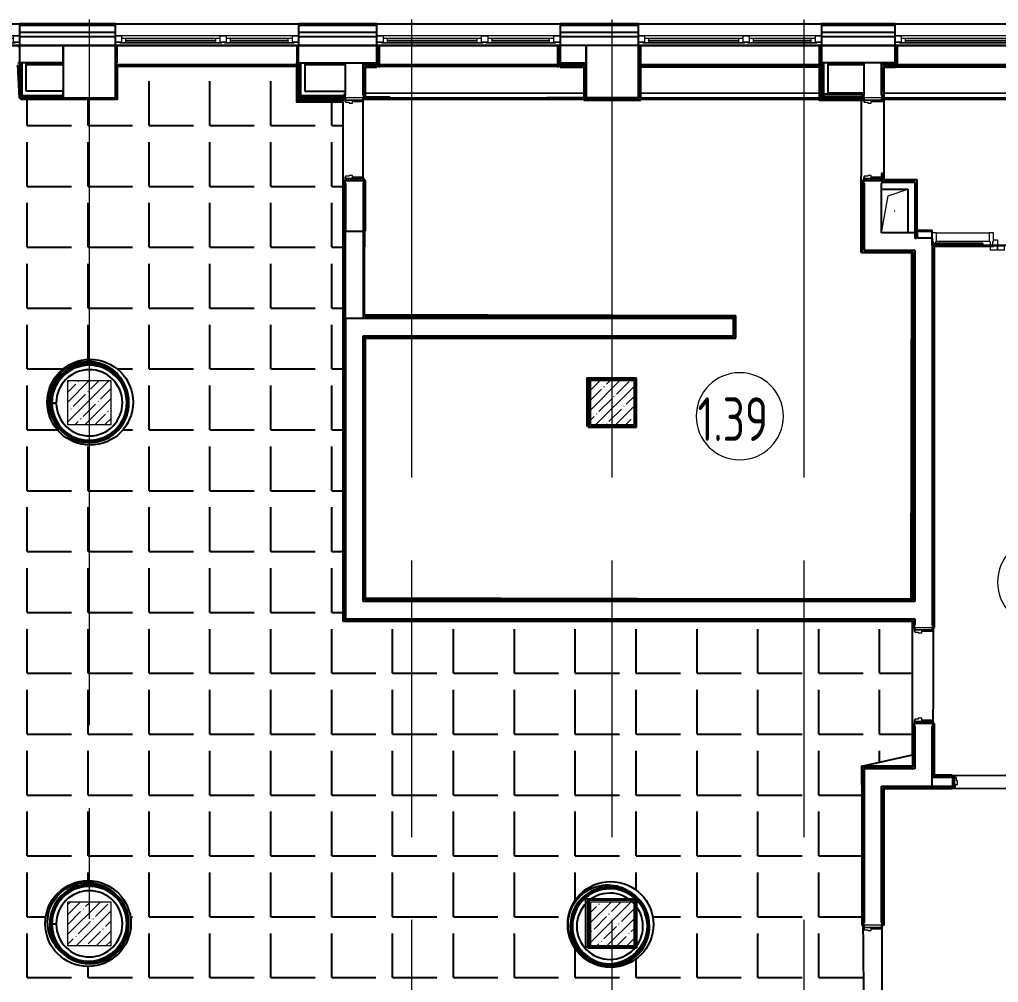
# Model space of a CAD drawing. Header units: millimetres. Extents: x -625 to 415037, y -3642 to 102118.
# Drawn here: x 47725 to 58955, y 16211 to 27262 of the extents above; entities that cross this region are included whole.
import ezdxf

# ---------------------------------------------------------------- set-up
doc = ezdxf.new("R2010")
doc.units = ezdxf.units.MM
doc.linetypes.add('Осевая', pattern=[6350, 1270, -952.5, 3175, -952.5])
doc.layers.add('1) плитка  КР1', color=40, linetype='Continuous')
for name, color, linetype, lineweight in [('A-AREA-IDEN', 7, 'Continuous', 9), ('A-DETL-GENF', 7, 'Continuous', 9), ('A-DOOR-FRAM-2', 7, 'Continuous', 5), ('A-GENM', 7, 'Continuous', 9), ('A-GLAZ', 7, 'Continuous', 9), ('A-GLAZ-1', 7, 'Continuous', 5), ('A-GLAZ-CWMG', 7, 'Continuous', 9), ('A-GLAZ-CWMG-1', 7, 'Continuous', 20), ('A-WALL', 7, 'Continuous', 5), ('S-COLS-1', 7, 'Continuous', 5), ('Оси', 7, 'Continuous', 9), ('Оси-2', 7, 'Осевая', 9)]:
    doc.layers.add(name, color=color, linetype=linetype, lineweight=lineweight)
doc.layers.add('A-DOOR-FRAM-1', color=7, linetype='Continuous', lineweight=5, true_color=0xc0c0c0)
doc.styles.add('СПДС', font='ГОСТ тип А.ttf', dxfattribs={"width": 0.9})
pattern_1 = [(45, (-296.384, 164.685), (-14.1421, 14.1421), []), (135, (-296.384, 164.685), (-14.1421, -14.1421), [])]
pattern_2 = [(45, (-371.384, 164.685), (-14.1421, 14.1421), []), (135, (-371.384, 164.685), (-14.1421, -14.1421), [])]

# ---------------------------------------------------------------- blocks, each defined once
blk = doc.blocks.new('Прямоугольный импост - Импост структурный с накладкой - 160мм Темный-32302292-Объем проектирования 1 этажа')
at = {"layer": 'A-GLAZ-CWMG-1'}
for p, q in [((-50, 40), (-50, 140)), ((-50, 140), (0, 140)), ((0, 140), (0, 40)), ((-40, 40), (-50, 40)), ((-50, -17), (-50, 0)), ((-50, 0), (-40, 0)), ((-40, 0), (-40, 40)), ((-10, 40), (-10, 0)), ((0, 40), (-10, 40)), ((-10, 0), (0, 0)), ((0, 0), (0, -17)), ((0, -17), (-50, -17))]:
    blk.add_line(p, q, dxfattribs=at)
blk = doc.blocks.new('110_Дверь_СКБ_1Ст_Внутренняя1 - Д-11л 950х2100-32173567-Объем проектирования 1 этажа')
at = {"layer": 'A-DOOR-FRAM-2'}
h = blk.add_hatch(dxfattribs=at)
h.set_pattern_fill('FP_34', color=256, style=0, pattern_type=2)
h.set_pattern_definition(pattern_1)
h.paths.add_polyline_path([(-463, -100), (-438, -100), (-438, 100), (-463, 100), (-463, 7)])
at = {"layer": 'A-DOOR-FRAM-1'}
for p, q in [((-423, 108), (-493, 108)), ((-493, 108), (-493, 100)), ((-493, 100), (-423, 100)), ((-438, 100), (-463, 100)), ((-463, 100), (-463, -100)), ((-413, 100), (-438, 100)), ((-438, 100), (-438, 20)), ((-438, -100), (-438, 100)), ((-423, 100), (-438, 100)), ((-438, 100), (-438, 99)), ((-438, 99), (-423, 99)), ((-438, 20), (-403, 20)), ((-423, 20), (-438, 20)), ((-438, 20), (-438, -100)), ((-423, 100), (-423, 108)), ((-423, 99), (-423, 100)), ((-423, -100), (-423, 20)), ((-413, 60), (-413, 100)), ((-403, 60), (-413, 60)), ((-403, 20), (-403, 60)), ((437, 60), (427, 60)), ((427, 60), (427, 20)), ((427, 20), (462, 20)), ((437, 100), (437, 60)), ((462, 100), (437, 100)), ((517, 108), (447, 108)), ((447, 108), (447, 100)), ((462, 100), (447, 100)), ((447, 100), (447, 99)), ((447, 100), (517, 100)), ((447, 99), (462, 99)), ((462, 20), (447, 20)), ((447, 20), (447, -100)), ((462, 20), (462, 100)), ((487, 100), (462, 100)), ((462, 100), (462, -100)), ((462, 99), (462, 100)), ((462, -100), (462, 20)), ((487, -100), (487, 100)), ((517, 100), (517, 108)), ((-423, -100), (-493, -100)), ((-493, -100), (-493, -108)), ((-493, -108), (-423, -108)), ((-463, -100), (-438, -100)), ((-438, -100), (-423, -100)), ((-423, -108), (-423, -100)), ((447, -100), (462, -100)), ((517, -100), (447, -100)), ((447, -100), (447, -108)), ((447, -108), (517, -108)), ((462, -100), (487, -100)), ((517, -108), (517, -100))]:
    blk.add_line(p, q, dxfattribs=at)
blk = doc.blocks.new('110_Дверь_СКБ_1Ст_Внутренняя1 - Д-12 1100x2100h_дверь в горячий цех-32113407-Объем проектирования 1 этажа')
at = {"layer": 'A-DOOR-FRAM-2'}
h = blk.add_hatch(dxfattribs=at)
h.set_pattern_fill('FP_76', color=256, style=0, pattern_type=2)
h.set_pattern_definition(pattern_2)
h.paths.add_polyline_path([(-538, 7), (-538, -100), (-513, -100), (-513, 100), (-538, 100)])
at = {"layer": 'A-DOOR-FRAM-1'}
for p, q in [((-498, 108), (-568, 108)), ((-568, 108), (-568, 100)), ((-568, 100), (-498, 100)), ((-513, 100), (-538, 100)), ((-538, 100), (-538, -100)), ((-488, 100), (-513, 100)), ((-513, 100), (-513, 20)), ((-513, -100), (-513, 100)), ((-498, 100), (-513, 100)), ((-513, 100), (-513, 99)), ((-513, 99), (-498, 99)), ((-513, 20), (-478, 20)), ((-498, 20), (-513, 20)), ((-513, 20), (-513, -100)), ((-498, 100), (-498, 108)), ((-498, 99), (-498, 100)), ((-498, -100), (-498, 20)), ((-488, 60), (-488, 100)), ((-478, 60), (-488, 60)), ((-478, 20), (-478, 60)), ((512, 60), (502, 60)), ((502, 60), (502, 20)), ((502, 20), (537, 20)), ((512, 100), (512, 60)), ((537, 100), (512, 100)), ((592, 108), (522, 108)), ((522, 108), (522, 100)), ((537, 100), (522, 100)), ((522, 100), (522, 99)), ((522, 100), (592, 100)), ((522, 99), (537, 99)), ((537, 20), (522, 20)), ((522, 20), (522, -100)), ((537, 20), (537, 100)), ((562, 100), (537, 100)), ((537, 100), (537, -100)), ((537, 99), (537, 100)), ((537, -100), (537, 20)), ((562, -100), (562, 100)), ((592, 100), (592, 108)), ((-498, -100), (-568, -100)), ((-568, -100), (-568, -108)), ((-568, -108), (-498, -108)), ((-538, -100), (-513, -100)), ((-513, -100), (-498, -100)), ((-498, -108), (-498, -100)), ((522, -100), (537, -100)), ((592, -100), (522, -100)), ((522, -100), (522, -108)), ((522, -108), (592, -108)), ((537, -100), (562, -100)), ((592, -108), (592, -100))]:
    blk.add_line(p, q, dxfattribs=at)
blk = doc.blocks.new('PNS_Панель прямоугольная - Нр_Стекло - 40мм-32305525-Объем проектирования 1 этажа')
at = {"layer": 'A-GLAZ-1'}
for p, q in [((-312.5, 0), (312.5, 0)), ((-227.5, 0), (-302.5, 0)), ((-302.5, -40), (302.5, -40))]:
    blk.add_line(p, q, dxfattribs=at)
blk = doc.blocks.new('Прямоугольный импост - Импост структурный с накладкой - 160мм Темный-32302294-Объем проектирования 1 этажа')
at = {"layer": 'A-GLAZ-CWMG-1'}
for p, q in [((-25, 40), (-25, 140)), ((-25, 140), (25, 140)), ((25, 140), (25, 40)), ((-15, 40), (-25, 40)), ((-25, -17), (-25, 0)), ((-25, 0), (-15, 0)), ((-15, 0), (-15, 40)), ((15, 40), (15, 0)), ((25, 40), (15, 40)), ((15, 0), (25, 0)), ((25, 0), (25, -17)), ((25, -17), (-25, -17))]:
    blk.add_line(p, q, dxfattribs=at)
blk = doc.blocks.new('Дверь_Витражная_остекление_ - В-6 витраж-32305533-Объем проектирования 1 этажа')
at = {"layer": 'A-DETL-GENF'}
for p, q in [((-535, 1080), (-490, 1080)), ((-535, 1080), (-535, 17)), ((-490, 1080), (-535, 1080)), ((-535, 1080), (-535, 17)), ((-490, 1080), (-490, 10)), ((-490, 10), (-490, 1080)), ((-535, 1000), (-490, 1000)), ((-525, 1000), (-525, 90)), ((-481, 1000), (-481, 90)), ((-535, 90), (-490, 90)), ((-490, 10), (-525, 10)), ((-525, 10), (-490, 10)), ((-480, 10), (-525, 10)), ((-480, 0), (-480, 10)), ((401, 64), (401, 19)), ((561, 54), (401, 54)), ((525, 10), (401, 10)), ((480, -60), (480, 10)), ((480, 10), (525, 10)), ((481, 19), (481, 64)), ((481, 64), (481, 19)), ((561, 64), (561, 19)), ((-525, -60), (-480, -60)), ((-480, -60), (-480, -20)), ((525, -60), (480, -60))]:
    blk.add_line(p, q, dxfattribs=at)
blk = doc.blocks.new('110_Дверь_СКБ_1Ст_Внутренняя1 - Д-11 1100x2100h_кладовые _все__ коридор _между помещениями блока столовой__ моечные _все_-32089444-Объем проектирования 1 этажа')
at = {"layer": 'A-DOOR-FRAM-2'}
h = blk.add_hatch(dxfattribs=at)
h.set_pattern_fill('FP_45', color=256, style=0, pattern_type=2)
h.set_pattern_definition([(45, (-371.384, 114.685), (-14.1421, 14.1421), []), (135, (-371.384, 114.685), (-14.1421, -14.1421), [])])
h.paths.add_polyline_path([(-538, -50), (-513, -50), (-513, 50), (-538, 50)])
at = {"layer": 'A-DOOR-FRAM-1'}
for p, q in [((-498, 58), (-568, 58)), ((-568, 58), (-568, 50)), ((-568, 50), (-498, 50)), ((-513, 50), (-538, 50)), ((-538, 50), (-538, -50)), ((-488, 50), (-513, 50)), ((-513, 50), (-513, -30)), ((-513, -50), (-513, 50)), ((-498, 50), (-513, 50)), ((-513, 50), (-513, 49)), ((-513, 49), (-498, 49)), ((-498, 50), (-498, 58)), ((-498, 49), (-498, 50)), ((-488, 10), (-488, 50)), ((-478, 10), (-488, 10)), ((-478, -30), (-478, 10)), ((512, 10), (502, 10)), ((502, 10), (502, -30)), ((512, 50), (512, 10)), ((537, 50), (512, 50)), ((592, 58), (522, 58)), ((522, 58), (522, 50)), ((537, 50), (522, 50)), ((522, 50), (522, 49)), ((522, 50), (592, 50)), ((522, 49), (537, 49)), ((537, -30), (537, 50)), ((562, 50), (537, 50)), ((537, 50), (537, -50)), ((537, 49), (537, 50)), ((562, -50), (562, 50)), ((592, 50), (592, 58)), ((-498, -50), (-568, -50)), ((-568, -50), (-568, -58)), ((-568, -58), (-498, -58)), ((-538, -50), (-513, -50)), ((-513, -30), (-478, -30)), ((-498, -30), (-513, -30)), ((-513, -30), (-513, -50)), ((-513, -50), (-498, -50)), ((-498, -50), (-498, -30)), ((-498, -58), (-498, -50)), ((502, -30), (537, -30)), ((537, -30), (522, -30)), ((522, -30), (522, -50)), ((522, -50), (537, -50)), ((592, -50), (522, -50)), ((522, -50), (522, -58)), ((522, -58), (592, -58)), ((537, -50), (537, -30)), ((537, -50), (562, -50)), ((592, -58), (592, -50))]:
    blk.add_line(p, q, dxfattribs=at)
blk = doc.blocks.new('Прямоугольный импост - Импост структурный с накладкой - 160мм Темный-32305521-Объем проектирования 1 этажа')
at = {"layer": 'A-GLAZ-CWMG'}
for p, q in [((58180, 24950), (58785, 24950)), ((58180, 24793), (58785, 24793))]:
    blk.add_line(p, q, dxfattribs=at)
blk = doc.blocks.new('BSC_Колонна _Прямоугольная - 500х500-22732503-Объем проектирования 1 этажа')
at = {"layer": 'S-COLS-1'}
h = blk.add_hatch(dxfattribs=at)
h.set_pattern_fill('FP_105', color=256, style=0, pattern_type=2)
h.set_pattern_definition([(45, (-48460, -17020), (-114.04925, 114.04925), []), (45, (-48345.95, -17020), (-114.04925, 114.04925), [201.613, -40.323, 6.706, -33.617])])
h.paths.add_polyline_path([(-200, -250), (250, -250), (250, 250), (-250, 250), (-250, -250)])
for p, q in [((250, 250), (-250, 250)), ((-250, 250), (-250, -250)), ((250, -250), (250, 250)), ((-250, -250), (250, -250))]:
    blk.add_line(p, q, dxfattribs=at)
blk = doc.blocks.new('BSC_Колонна _Прямоугольная - 500х500-V88-Объем проектирования 1 этажа')
at = {"layer": 'S-COLS-1'}
h = blk.add_hatch(dxfattribs=at)
h.set_pattern_fill('FP_106', color=256, style=0, pattern_type=2)
h.set_pattern_definition([(45, (-54460, -17020), (-114.04925, 114.04925), []), (45, (-54345.95, -17020), (-114.04925, 114.04925), [201.613, -40.323, 6.706, -33.617])])
h.paths.add_polyline_path([(-250, -250), (250, -250), (250, 250), (-250, 250), (-250, -228)])
for p, q in [((250, 250), (-250, 250)), ((-250, 250), (-250, -250)), ((250, -250), (250, 250)), ((-250, -250), (250, -250))]:
    blk.add_line(p, q, dxfattribs=at)
blk = doc.blocks.new('BSC_Колонна _Прямоугольная - 500х500-V89-Объем проектирования 1 этажа')
at = {"layer": 'S-COLS-1'}
h = blk.add_hatch(dxfattribs=at)
h.set_pattern_fill('FP_107', color=256, style=0, pattern_type=2)
h.set_pattern_definition([(45, (-48460, -23000), (-114.04925, 114.04925), []), (45, (-48345.95, -23000), (-114.04925, 114.04925), [201.613, -40.323, 6.706, -33.617])])
h.paths.add_polyline_path([(215, -250), (250, -250), (250, 250), (-250, 250), (-250, -250), (189, -250)])
for p, q in [((250, 250), (-250, 250)), ((-250, 250), (-250, -250)), ((250, -250), (250, 250)), ((-250, -250), (250, -250))]:
    blk.add_line(p, q, dxfattribs=at)
blk = doc.blocks.new('BSC_Колонна _Прямоугольная - 500х500-33455413-Объем проектирования 1 этажа')
at = {"layer": 'S-COLS-1'}
h = blk.add_hatch(dxfattribs=at)
h.set_pattern_fill('FP_108', color=256, style=0, pattern_type=2)
h.set_pattern_definition([(45, (-54460, -23000), (-114.04925, 114.04925), []), (45, (-54345.95, -23000), (-114.04925, 114.04925), [201.613, -40.323, 6.706, -33.617])])
h.paths.add_polyline_path([(-244, -250), (250, -250), (250, 250), (-250, 250), (-250, -250)])
for p, q in [((250, 250), (-250, 250)), ((-250, 250), (-250, -250)), ((250, -250), (250, 250)), ((-250, -250), (250, -250))]:
    blk.add_line(p, q, dxfattribs=at)
blk = doc.blocks.new('120_Окно_СКБ_2Ст - 120_Окно_СКБ_2Ст 3100х2500 _мал_створка слева_-22273855-Объем проектирования 1 этажа')
at = {"layer": 'A-GLAZ'}
for p, q in [((-1550, -75), (-1550, -5)), ((-1550, -5), (-1480, -5)), ((-1480, -75), (-1550, -75)), ((-1480, -75), (-1500, -75)), ((-1500, -75), (-1500, -85)), ((-1500, -85), (670, -85)), ((670, -85), (-1500, -85)), ((-1480, -5), (-1480, -75)), ((650, -35), (-1480, -35)), ((-1480, -35), (-1480, -75)), ((-1430, -85), (-1430, -35)), ((600, -85), (600, -35)), ((650, -75), (650, -5)), ((650, -5), (720, -5)), ((650, -75), (650, -35)), ((720, -75), (650, -75)), ((670, -75), (650, -75)), ((670, -85), (670, -75)), ((720, -75), (700, -75)), ((700, -75), (700, -85)), ((700, -85), (1500, -85)), ((1500, -85), (700, -85)), ((720, -5), (720, -75)), ((1480, -35), (720, -35)), ((720, -35), (720, -75)), ((770, -85), (770, -35)), ((1430, -85), (1430, -35)), ((1480, -75), (1480, -5)), ((1480, -5), (1550, -5)), ((1480, -75), (1480, -35)), ((1550, -75), (1480, -75)), ((1500, -75), (1480, -75)), ((1500, -85), (1500, -75)), ((1550, -5), (1550, -75))]:
    blk.add_line(p, q, dxfattribs=at)
at = {"layer": 'A-GLAZ-1'}
for p, q in [((1550, -5), (-1550, -5)), ((-1550, -75), (-1500, -75)), ((-1430, -55), (600, -55)), ((600, -65), (-1430, -65)), ((670, -75), (700, -75)), ((770, -55), (1430, -55)), ((1430, -65), (770, -65)), ((1500, -75), (1550, -75))]:
    blk.add_line(p, q, dxfattribs=at)
blk = doc.blocks.new('120_Окно_СКБ_2Ст - 120_Окно_СКБ_2Ст 2100х2400 _мал створка справа_-19092174-Объем проектирования 1 этажа')
at = {"layer": 'A-GLAZ'}
for p, q in [((-1050, -75), (-1050, -5)), ((-1050, -5), (-980, -5)), ((-980, -75), (-1050, -75)), ((-980, -75), (-1000, -75)), ((-1000, -75), (-1000, -85)), ((-1000, -85), (170, -85)), ((170, -85), (-1000, -85)), ((-980, -5), (-980, -75)), ((150, -35), (-980, -35)), ((-980, -35), (-980, -75)), ((-930, -85), (-930, -35)), ((100, -85), (100, -35)), ((150, -75), (150, -5)), ((150, -5), (220, -5)), ((150, -75), (150, -35)), ((220, -75), (150, -75)), ((170, -75), (150, -75)), ((170, -85), (170, -75)), ((220, -75), (200, -75)), ((200, -75), (200, -85)), ((200, -85), (1000, -85)), ((1000, -85), (200, -85)), ((220, -5), (220, -75)), ((980, -35), (220, -35)), ((220, -35), (220, -75)), ((270, -85), (270, -35)), ((930, -85), (930, -35)), ((980, -75), (980, -5)), ((980, -5), (1050, -5)), ((980, -75), (980, -35)), ((1050, -75), (980, -75)), ((1000, -75), (980, -75)), ((1000, -85), (1000, -75)), ((1050, -5), (1050, -75))]:
    blk.add_line(p, q, dxfattribs=at)
at = {"layer": 'A-GLAZ-1'}
for p, q in [((1050, -5), (-1050, -5)), ((-1050, -75), (-1000, -75)), ((-930, -55), (100, -55)), ((100, -65), (-930, -65)), ((170, -75), (200, -75)), ((270, -55), (930, -55)), ((930, -65), (270, -65)), ((1000, -75), (1050, -75))]:
    blk.add_line(p, q, dxfattribs=at)
blk = doc.blocks.new('120_Окно_СКБ_2Ст - 120_Окно_СКБ_2Ст 2300х2400 _мал створка справа_-19949978-Объем проектирования 1 этажа')
at = {"layer": 'A-GLAZ'}
for p, q in [((-1150, -75), (-1150, -5)), ((-1150, -5), (-1080, -5)), ((-1080, -75), (-1150, -75)), ((-1080, -75), (-1100, -75)), ((-1100, -75), (-1100, -85)), ((-1100, -85), (270, -85)), ((270, -85), (-1100, -85)), ((-1080, -5), (-1080, -75)), ((250, -35), (-1080, -35)), ((-1080, -35), (-1080, -75)), ((-1030, -85), (-1030, -35)), ((200, -85), (200, -35)), ((250, -75), (250, -5)), ((250, -5), (320, -5)), ((250, -75), (250, -35)), ((320, -75), (250, -75)), ((270, -75), (250, -75)), ((270, -85), (270, -75)), ((320, -75), (300, -75)), ((300, -75), (300, -85)), ((300, -85), (1100, -85)), ((1100, -85), (300, -85)), ((320, -5), (320, -75)), ((1080, -35), (320, -35)), ((320, -35), (320, -75)), ((370, -85), (370, -35)), ((1030, -85), (1030, -35)), ((1080, -75), (1080, -5)), ((1080, -5), (1150, -5)), ((1080, -75), (1080, -35)), ((1150, -75), (1080, -75)), ((1100, -75), (1080, -75)), ((1100, -85), (1100, -75)), ((1150, -5), (1150, -75))]:
    blk.add_line(p, q, dxfattribs=at)
at = {"layer": 'A-GLAZ-1'}
for p, q in [((1150, -5), (-1150, -5)), ((-1150, -75), (-1100, -75)), ((-1030, -55), (200, -55)), ((200, -65), (-1030, -65)), ((270, -75), (300, -75)), ((370, -55), (1030, -55)), ((1030, -65), (370, -65)), ((1100, -75), (1150, -75))]:
    blk.add_line(p, q, dxfattribs=at)
blk = doc.blocks.new('110_Дверь_СКБ_1Ст_Внутренняя1 - Д-26л 950х2100 EIW30-32941023-Объем проектирования 1 этажа')
at = {"layer": 'A-DOOR-FRAM-2'}
h = blk.add_hatch(dxfattribs=at)
h.set_pattern_fill('FP_34', color=256, style=0, pattern_type=2)
h.set_pattern_definition(pattern_1)
h.paths.add_polyline_path([(-463, 100), (-463, -100), (-438, -100), (-438, 100), (-446, 100)])
at = {"layer": 'A-DOOR-FRAM-1'}
for p, q in [((-423, 108), (-493, 108)), ((-493, 108), (-493, 100)), ((-493, 100), (-423, 100)), ((-438, 100), (-463, 100)), ((-463, 100), (-463, -100)), ((-413, 100), (-438, 100)), ((-438, 100), (-438, 20)), ((-438, -100), (-438, 100)), ((-423, 100), (-438, 100)), ((-438, 100), (-438, 99)), ((-438, 99), (-423, 99)), ((-438, 20), (-403, 20)), ((-423, 20), (-438, 20)), ((-438, 20), (-438, -100)), ((-423, 100), (-423, 108)), ((-423, 99), (-423, 100)), ((-423, -100), (-423, 20)), ((-413, 60), (-413, 100)), ((-403, 60), (-413, 60)), ((-403, 20), (-403, 60)), ((437, 60), (427, 60)), ((427, 60), (427, 20)), ((427, 20), (462, 20)), ((437, 100), (437, 60)), ((462, 100), (437, 100)), ((517, 108), (447, 108)), ((447, 108), (447, 100)), ((462, 100), (447, 100)), ((447, 100), (447, 99)), ((447, 100), (517, 100)), ((447, 99), (462, 99)), ((462, 20), (447, 20)), ((447, 20), (447, -100)), ((462, 20), (462, 100)), ((487, 100), (462, 100)), ((462, 100), (462, -100)), ((462, 99), (462, 100)), ((462, -100), (462, 20)), ((487, -100), (487, 100)), ((517, 100), (517, 108)), ((-423, -100), (-493, -100)), ((-493, -100), (-493, -108)), ((-493, -108), (-423, -108)), ((-463, -100), (-438, -100)), ((-438, -100), (-423, -100)), ((-423, -108), (-423, -100)), ((447, -100), (462, -100)), ((517, -100), (447, -100)), ((447, -100), (447, -108)), ((447, -108), (517, -108)), ((462, -100), (487, -100)), ((517, -108), (517, -100))]:
    blk.add_line(p, q, dxfattribs=at)
blk = doc.blocks.new('110_Дверь_СКБ_1Ст_Внутренняя1 - Д-12 EIW 1100x2100h_кладовые _все__ коридор _между помещениями блока столовой__ моечные _все_-32936079-Объем проектирования 1 этажа')
at = {"layer": 'A-DOOR-FRAM-2'}
h = blk.add_hatch(dxfattribs=at)
h.set_pattern_fill('FP_76', color=256, style=0, pattern_type=2)
h.set_pattern_definition(pattern_2)
h.paths.add_polyline_path([(-538, -100), (-513, -99), (-513, 100), (-538, 100)])
at = {"layer": 'A-DOOR-FRAM-1'}
for p, q in [((-498, 108), (-568, 108)), ((-568, 108), (-568, 100)), ((-568, 100), (-498, 100)), ((-513, 100), (-538, 100)), ((-538, 100), (-538, -100)), ((-488, 100), (-513, 100)), ((-513, 100), (-513, 20)), ((-513, -100), (-513, 100)), ((-498, 100), (-513, 100)), ((-513, 100), (-513, 99)), ((-513, 99), (-498, 99)), ((-513, 20), (-478, 20)), ((-498, 20), (-513, 20)), ((-513, 20), (-513, -100)), ((-498, 100), (-498, 108)), ((-498, 99), (-498, 100)), ((-498, -100), (-498, 20)), ((-488, 60), (-488, 100)), ((-478, 60), (-488, 60)), ((-478, 20), (-478, 60)), ((512, 60), (502, 60)), ((502, 60), (502, 20)), ((502, 20), (537, 20)), ((512, 100), (512, 60)), ((537, 100), (512, 100)), ((592, 108), (522, 108)), ((522, 108), (522, 100)), ((537, 100), (522, 100)), ((522, 100), (522, 99)), ((522, 100), (592, 100)), ((522, 99), (537, 99)), ((537, 20), (522, 20)), ((522, 20), (522, -100)), ((537, 20), (537, 100)), ((562, 100), (537, 100)), ((537, 100), (537, -100)), ((537, 99), (537, 100)), ((537, -100), (537, 20)), ((562, -100), (562, 100)), ((592, 100), (592, 108)), ((-498, -100), (-568, -100)), ((-568, -100), (-568, -108)), ((-568, -108), (-498, -108)), ((-538, -100), (-513, -100)), ((-513, -100), (-498, -100)), ((-498, -108), (-498, -100)), ((522, -100), (537, -100)), ((592, -100), (522, -100)), ((522, -100), (522, -108)), ((522, -108), (592, -108)), ((537, -100), (562, -100)), ((592, -108), (592, -100))]:
    blk.add_line(p, q, dxfattribs=at)
blk = doc.blocks.new('GM_Отверстие прямоугольное _в плите_ - Отверстие-V164-Объем проектирования 1 этажа')
at = {"layer": 'A-GENM'}
for p, q in [((-75, 175), (150, 250)), ((-150, -250), (-75, 175))]:
    blk.add_line(p, q, dxfattribs=at)
for start, end in [(360, 180), (180, 360)]:
    blk.add_arc((0, 0), 2.5, start, end, dxfattribs=at)
blk = doc.blocks.new('Зашивка приборов отопления7 - Зашивка приборов отопления-33277170-Объем проектирования 1 этажа')
at = {"layer": 'A-WALL'}
for p, q in [((51780, 26880), (51760, 26880)), ((53832, 26880), (51788, 26880)), ((53860, 26880), (53840, 26880)), ((51619, 26537), (51619, 26480)), ((51628, 26555), (54132, 26555)), ((54132, 26555), (51628, 26555)), ((51619, 26480), (54132, 26480))]:
    blk.add_line(p, q, dxfattribs=at)
blk = doc.blocks.new('Зашивка приборов отопления8 - Зашивка приборов отопления-33277697-Объем проектирования 1 этажа')
at = {"layer": 'A-WALL'}
for p, q in [((52061, 26860), (52061, 26852)), ((54112, 26880), (52068, 26880)), ((52068, 26555), (54112, 26555)), ((54112, 26555), (52068, 26555)), ((52068, 26480), (54112, 26480))]:
    blk.add_line(p, q, dxfattribs=at)
blk = doc.blocks.new('Зашивка приборов отопления9 - Зашивка приборов отопления-33277916-Объем проектирования 1 этажа')
at = {"layer": 'A-WALL'}
for p, q in [((53977, 26880), (51733, 26880)), ((51578, 26555), (54132, 26555)), ((54132, 26555), (51578, 26555)), ((51570, 26500), (51570, 26480)), ((51570, 26480), (54132, 26480))]:
    blk.add_line(p, q, dxfattribs=at)
blk = doc.blocks.new('Марка_Помещения - Номер-25198446-Объем проектирования 1 этажа')
at = {"layer": 'A-AREA-IDEN'}
for start, end in [(360, 180), (180, 360)]:
    blk.add_arc((0, 0), 2.5, start, end, dxfattribs=at)

msp = doc.modelspace()

# ---------------------------------------------------------------- hatches: boundary and pattern name
at = {"layer": '1) плитка  КР1'}
h = msp.add_hatch(dxfattribs=at)
h.set_pattern_fill('ANGLE', color=256, scale=100)
h.set_pattern_definition([(0, (42224.7, 26743.94), (0, 698.5), [508, -190.5]), (90, (42224.7, 26743.94), (-698.5, 4e-14), [508, -190.5])])
h.paths.add_polyline_path([(54825, 12184), (54835, 11784), (56620, 11785), (56620, 15696), (57415, 15696), (57387, 18692), (57967, 18822), (57967, 20356), (51437, 20356), (51437, 26314), (50904, 26314), (50904, 26723), (48845, 26744), (48846, 26343), (47750, 26343), (47725, 26364), (47704, 26743), (42846, 26743), (42846, 26364), (42466, 26344), (42466, 26064), (42225, 26039), (42225, 24364), (42445, 24364), (42528, 23184), (42846, 23185), (42846, 21963), (42466, 21963), (42466, 20165), (42825, 20165), (42846, 19564), (42466, 19563), (42466, 17765), (42846, 17765), (42846, 16543), (42466, 16543), (42466, 14972), (45996, 14966), (46025, 11804), (48204, 11774), (48204, 12185), (48846, 12185), (48896, 11804), (51724, 11804), (51724, 12164), (52422, 12185), (52379, 11764), (54215, 11784), (54215, 12225), (54833, 12225)])
edge = h.paths.add_edge_path(flags=16)
edge.add_arc((48510, 16887), 492, 0, 360)
edge = h.paths.add_edge_path(flags=16)
edge.add_arc((54505, 16877), 492, 0, 360)
edge = h.paths.add_edge_path(flags=16)
edge.add_arc((48534, 22870), 492, 0, 360)

# ---------------------------------------------------------------- linework, layer by layer
for p, q in [((44625, 27214), (47725, 27214)), ((48825, 27214), (47725, 27214)), ((47725, 27214), (47725, 27194)), ((47725, 27194), (47725, 26964)), ((48825, 27194), (47725, 27194)), ((48825, 27194), (48825, 27214)), ((48825, 27214), (50925, 27214)), ((48825, 26964), (48825, 27194)), ((51825, 27214), (50925, 27214)), ((50925, 27214), (50925, 27194)), ((50925, 27194), (50925, 26964)), ((51825, 27194), (50925, 27194)), ((51825, 27194), (51825, 27214)), ((51825, 27214), (53925, 27214)), ((51825, 26964), (51825, 27194)), ((54825, 27214), (53925, 27214)), ((53925, 27214), (53925, 27194)), ((53925, 27194), (53925, 26964)), ((54825, 27194), (53925, 27194)), ((54825, 27194), (54825, 27214)), ((54825, 27214), (56925, 27214)), ((54825, 26964), (54825, 27194)), ((57770, 27214), (56925, 27214)), ((56925, 27214), (56925, 27194)), ((56925, 27194), (56925, 26964)), ((57770, 27194), (56925, 27194)), ((57770, 27194), (57770, 27214)), ((57770, 27214), (60070, 27214)), ((57770, 26964), (57770, 27194)), ((48825, 27114), (47725, 27114)), ((51825, 27114), (50925, 27114)), ((54825, 27114), (53925, 27114)), ((57770, 27114), (56925, 27114)), ((47725, 26964), (44645, 26964)), ((44645, 26964), (47725, 26964)), ((47725, 26952), (47705, 26952)), ((48825, 27064), (47725, 27064)), ((48225, 26964), (47725, 26964)), ((47725, 26964), (48825, 26964)), ((47725, 26964), (47725, 26364)), ((48225, 26764), (48225, 26964)), ((48825, 26964), (48225, 26964)), ((48225, 26964), (48225, 26764)), ((48825, 26364), (48825, 26964)), ((50925, 26964), (48825, 26964)), ((48825, 26964), (48825, 26764)), ((48845, 26964), (50905, 26964)), ((48845, 26764), (48845, 26964)), ((48846, 26764), (48846, 26964)), ((50904, 26964), (50904, 26764)), ((50905, 26964), (50905, 26764)), ((51825, 27064), (50925, 27064)), ((51825, 26964), (50925, 26964)), ((50925, 26964), (51825, 26964)), ((50925, 26363), (50925, 26964)), ((50925, 26764), (50925, 26964)), ((51825, 26764), (51825, 26964)), ((51845, 26964), (51825, 26964)), ((51825, 26964), (51825, 26764)), ((51853, 26964), (51845, 26964)), ((51845, 26964), (51845, 26720)), ((53897, 26964), (51853, 26964)), ((51853, 26964), (53897, 26964)), ((51853, 26720), (51853, 26964)), ((53905, 26964), (53897, 26964)), ((53897, 26964), (53897, 26720)), ((53925, 26964), (53905, 26964)), ((53905, 26720), (53905, 26964)), ((54825, 27064), (53925, 27064)), ((53925, 26964), (53925, 26764)), ((54225, 26964), (53925, 26964)), ((53925, 26764), (53925, 26964)), ((54845, 26964), (53925, 26964)), ((54225, 26764), (54225, 26964)), ((54825, 26964), (54225, 26964)), ((54225, 26964), (54225, 26764)), ((54825, 26364), (54825, 26964)), ((54825, 26964), (54825, 26764)), ((54853, 26964), (54845, 26964)), ((54845, 26964), (54845, 26724)), ((56897, 26964), (54853, 26964)), ((54853, 26964), (56897, 26964)), ((54853, 26724), (54853, 26964)), ((56905, 26964), (56897, 26964)), ((56897, 26964), (56897, 26719)), ((56925, 26964), (56905, 26964)), ((56905, 26719), (56905, 26964)), ((57770, 27064), (56925, 27064)), ((57770, 26964), (56925, 26964)), ((56925, 26964), (57770, 26964)), ((56925, 26964), (56925, 26344)), ((56925, 26764), (56925, 26964)), ((57770, 26764), (57770, 26964)), ((57790, 26964), (57770, 26964)), ((57770, 26964), (57770, 26764)), ((57798, 26964), (57790, 26964)), ((57790, 26964), (57790, 26720)), ((60042, 26964), (57798, 26964)), ((57798, 26964), (60042, 26964)), ((57798, 26720), (57798, 26964)), ((48225, 26764), (47705, 26764)), ((47737, 26764), (47737, 26376)), ((47750, 26764), (47750, 26389)), ((47800, 26439), (47800, 26764)), ((48225, 26744), (47800, 26744)), ((48225, 26764), (48225, 26364)), ((48825, 26764), (48845, 26764)), ((48825, 26744), (48825, 26364)), ((48845, 26744), (48825, 26744)), ((48845, 26764), (48846, 26764)), ((50905, 26744), (48845, 26744)), ((48845, 26744), (48845, 26714)), ((50904, 26764), (50905, 26764)), ((50905, 26764), (51825, 26764)), ((50905, 26343), (50905, 26764)), ((50905, 26764), (50925, 26764)), ((50937, 26375), (50937, 26764)), ((50950, 26388), (50950, 26764)), ((51000, 26438), (51000, 26764)), ((51465, 26744), (51000, 26744)), ((51465, 26394), (51465, 26764)), ((51665, 26394), (51665, 26764)), ((51825, 26744), (51665, 26744)), ((51825, 26764), (51845, 26764)), ((51845, 26744), (51825, 26744)), ((51825, 26724), (51825, 26744)), ((53897, 26744), (51853, 26744)), ((53905, 26764), (53925, 26764)), ((53925, 26744), (53905, 26744)), ((53925, 26764), (54225, 26764)), ((54225, 26744), (53925, 26744)), ((53925, 26744), (53925, 26724)), ((54225, 26764), (54225, 26364)), ((54225, 26364), (54225, 26744)), ((54825, 26764), (54845, 26764)), ((54845, 26744), (54825, 26744)), ((54825, 26744), (54825, 26364)), ((54845, 26744), (54845, 26344)), ((56897, 26744), (54853, 26744)), ((56905, 26764), (56925, 26764)), ((56925, 26744), (56905, 26744)), ((56905, 26384), (56905, 26744)), ((57770, 26764), (56925, 26764)), ((56937, 26356), (56937, 26764)), ((56950, 26369), (56950, 26764)), ((57000, 26419), (57000, 26764)), ((57415, 26744), (57000, 26744)), ((57415, 26394), (57415, 26764)), ((57615, 26394), (57615, 26764)), ((57790, 26744), (57615, 26744)), ((57770, 26764), (57790, 26764)), ((57790, 26724), (57790, 26744)), ((60042, 26744), (57798, 26744)), ((48846, 26723), (48846, 26724)), ((48846, 26343), (48846, 26723)), ((50904, 26723), (48846, 26723)), ((50904, 26723), (50904, 26342)), ((50905, 26723), (50904, 26723)), ((51685, 26724), (51825, 26724)), ((51685, 26724), (51685, 26401)), ((51693, 26716), (51825, 26716)), ((51693, 26364), (51693, 26716)), ((51845, 26724), (51825, 26724)), ((51825, 26716), (51825, 26724)), ((51845, 26720), (51853, 26720)), ((53897, 26724), (51853, 26724)), ((53897, 26720), (53905, 26720)), ((53925, 26724), (53905, 26724)), ((53925, 26724), (53925, 26716)), ((54205, 26724), (53925, 26724)), ((53925, 26716), (54197, 26716)), ((54197, 26716), (54197, 26336)), ((54205, 26724), (54205, 26344)), ((54845, 26724), (54853, 26724)), ((54853, 26716), (54845, 26716)), ((54853, 26724), (56897, 26724)), ((56897, 26716), (54853, 26716)), ((54853, 26336), (54853, 26716)), ((56897, 26719), (56905, 26719)), ((56897, 26716), (56897, 26336)), ((56905, 26716), (56897, 26716)), ((57635, 26444), (57635, 26724)), ((57635, 26724), (57790, 26724)), ((57643, 26716), (57770, 26716)), ((57643, 26364), (57643, 26716)), ((57770, 26716), (57770, 26724)), ((60070, 26716), (57770, 26716)), ((57790, 26720), (57798, 26720)), ((60042, 26724), (57798, 26724)), ((48225, 26439), (47800, 26439)), ((48225, 26364), (48225, 26439)), ((51465, 26438), (51000, 26438)), ((51465, 26401), (51445, 26401)), ((51445, 26401), (51445, 26388)), ((51465, 26394), (51465, 26438)), ((51665, 26401), (51685, 26401)), ((51685, 26401), (51685, 26364)), ((57395, 26404), (56925, 26404)), ((57415, 26419), (57000, 26419)), ((57395, 26384), (57395, 26404)), ((57615, 26444), (57635, 26444)), ((57635, 26444), (57635, 26364)), ((47725, 26364), (48825, 26364)), ((47737, 26376), (48225, 26376)), ((47750, 26389), (48225, 26389)), ((48225, 26364), (48825, 26364)), ((48845, 26344), (48845, 26343)), ((48845, 26343), (48846, 26343)), ((50904, 26342), (51445, 26342)), ((50905, 26343), (51445, 26343)), ((51457, 26363), (50925, 26363)), ((51457, 26375), (50937, 26375)), ((51457, 26388), (50950, 26388)), ((51445, 26343), (51445, 26363)), ((51445, 26342), (51445, 26343)), ((51673, 26364), (51685, 26364)), ((54197, 26356), (51673, 26356)), ((51685, 26364), (51693, 26364)), ((51693, 26364), (54197, 26364)), ((54197, 26336), (54853, 26336)), ((54205, 26344), (54845, 26344)), ((54225, 26364), (54825, 26364)), ((54825, 26364), (54225, 26364)), ((54853, 26364), (56897, 26364)), ((56897, 26356), (54853, 26356)), ((56897, 26336), (57407, 26336)), ((56905, 26384), (57395, 26384)), ((56905, 26344), (56905, 26384)), ((57407, 26344), (56905, 26344)), ((57407, 26356), (56937, 26356)), ((57407, 26369), (56950, 26369)), ((57623, 26364), (57635, 26364)), ((60197, 26356), (57623, 26356)), ((57635, 26364), (57643, 26364)), ((57643, 26364), (60197, 26364)), ((57635, 25494), (57615, 25494)), ((57615, 25494), (57615, 25454)), ((57635, 25414), (57635, 25494)), ((51445, 25414), (51437, 25414)), ((51437, 25414), (51437, 24834)), ((51445, 25414), (51445, 24834)), ((51465, 25384), (51465, 24834)), ((51665, 25384), (51665, 23834)), ((51685, 25414), (51685, 24834)), ((51693, 24834), (51693, 25414)), ((57395, 25414), (57387, 25414)), ((57387, 25414), (57387, 24586)), ((57395, 24594), (57395, 25414)), ((57407, 25414), (57395, 25414)), ((57415, 25384), (57415, 24614)), ((57615, 24814), (57615, 25384)), ((57995, 25394), (57623, 25394)), ((58023, 25422), (57635, 25422)), ((58015, 25414), (57635, 25414)), ((57995, 25394), (57995, 24754)), ((58015, 25414), (58015, 24754)), ((58023, 24842), (58023, 25422)), ((57615, 25314), (57915, 25314)), ((57915, 25314), (57915, 24814)), ((51437, 24834), (51445, 24834)), ((51437, 23834), (51437, 24834)), ((51445, 24834), (51665, 24834)), ((51445, 23834), (51445, 24834)), ((51465, 23834), (51465, 24834)), ((51685, 24834), (51693, 24834)), ((58015, 24834), (58195, 24834)), ((58195, 24842), (58023, 24842)), ((58195, 24834), (58195, 24842)), ((58025, 24814), (57615, 24814)), ((57995, 24754), (58015, 24754)), ((58025, 24754), (58025, 24814)), ((58195, 24754), (58025, 24754)), ((58195, 24754), (58195, 20314)), ((57395, 24594), (57975, 24594)), ((57415, 24614), (57995, 24614)), ((57975, 24594), (57975, 20604)), ((57995, 24614), (57995, 20584)), ((58195, 24694), (58205, 24694)), ((58215, 24674), (58195, 24674)), ((58215, 24673), (58215, 24674)), ((58223, 24673), (58215, 24673)), ((58215, 24673), (58215, 20284)), ((58223, 20284), (58223, 24673)), ((58235, 24694), (58775, 24694)), ((58775, 24674), (58245, 24674)), ((58775, 24674), (58775, 24694)), ((57975, 24586), (57387, 24586)), ((57967, 24586), (57967, 20612)), ((51445, 23834), (51437, 23834)), ((51437, 23834), (51437, 20356)), ((51445, 23834), (55915, 23834)), ((51445, 23834), (51445, 20364)), ((51465, 23834), (51465, 20384)), ((51685, 23854), (55935, 23854)), ((55943, 23862), (51693, 23862)), ((51693, 23862), (51693, 23854)), ((55915, 23634), (55915, 23834)), ((55935, 23614), (55935, 23854)), ((55943, 23606), (55943, 23862)), ((51665, 20584), (51665, 23634)), ((51665, 23634), (55915, 23634)), ((51685, 23614), (55935, 23614)), ((51685, 23614), (51685, 20604)), ((51693, 23606), (55943, 23606)), ((51693, 20612), (51693, 23606)), ((54803, 23142), (54247, 23142)), ((54247, 23142), (54247, 22586)), ((54795, 23134), (54255, 23134)), ((54255, 23134), (54255, 22594)), ((54795, 22594), (54795, 23134)), ((54803, 22586), (54803, 23142)), ((48070, 22864), (48145, 22864)), ((48145, 22857), (48070, 22855)), ((48957, 22726), (48958, 22725)), ((48958, 22724), (48957, 22725)), ((54247, 22586), (54803, 22586)), ((54255, 22594), (54795, 22594)), ((57995, 20584), (51665, 20584)), ((51685, 20604), (57975, 20604)), ((57967, 20612), (51693, 20612)), ((51437, 20356), (57967, 20356)), ((57975, 20364), (51445, 20364)), ((51465, 20384), (57995, 20384)), ((57967, 20356), (57967, 20284)), ((57975, 20364), (57975, 20284)), ((57995, 20384), (57995, 20314)), ((57967, 20284), (57975, 20284)), ((57975, 20284), (57987, 20284)), ((58215, 20284), (58223, 20284)), ((57967, 19184), (57967, 18692)), ((57975, 19184), (57967, 19184)), ((57975, 19184), (57975, 18684)), ((57995, 19154), (57995, 18664)), ((58195, 18464), (58195, 19154)), ((58215, 18584), (58215, 19184)), ((58223, 19184), (58215, 19184)), ((58223, 18592), (58223, 19184)), ((57967, 18692), (57387, 18692)), ((57387, 18692), (57387, 16868)), ((57975, 18684), (57395, 18684)), ((57395, 18684), (57395, 16868)), ((57415, 18664), (57415, 16898)), ((57995, 18664), (57415, 18664)), ((58395, 18564), (58195, 18564)), ((58425, 18584), (58215, 18584)), ((58425, 18592), (58223, 18592)), ((58425, 18584), (58425, 18592)), ((57615, 16898), (57615, 18464)), ((57615, 18464), (58395, 18464)), ((57635, 18444), (58425, 18444)), ((57635, 18436), (57635, 18444)), ((57635, 18436), (58425, 18436)), ((57635, 18436), (57635, 18436)), ((57635, 18436), (57635, 16868)), ((57643, 16868), (57643, 18444)), ((58425, 18436), (58425, 18444)), ((54247, 17162), (54803, 17162)), ((54247, 16606), (54247, 17162)), ((54795, 17154), (54255, 17154)), ((54255, 17154), (54255, 16614)), ((54795, 16614), (54795, 17154)), ((54803, 17162), (54803, 16606)), ((48070, 16884), (48145, 16884)), ((48145, 16881), (48070, 16881)), ((57387, 16868), (57395, 16868)), ((57635, 16868), (57643, 16868)), ((54803, 16606), (54247, 16606)), ((54255, 16614), (54795, 16614))]:
    msp.add_line(p, q)
at = {"flags": 128}
for points in [[(51663, 26370), (51661, 25428), (51681, 25428), (51677, 23876), (55935, 23866), (55935, 23610), (51685, 23620), (51678, 20626), (57952, 20611), (57961, 24585), (57381, 24587), (57385, 26337), (56899, 26338), (56899, 26358), (56694, 26358), (56694, 26346), (54851, 26351), (54851, 26343), (54199, 26344), (54199, 26364), (53773, 26365), (53773, 26353), (51973, 26358), (51973, 26370)], [(66716, 23171), (66719, 24595), (60797, 24609), (60782, 18429), (57622, 18436), (57607, 11785), (60161, 11779), (60162, 12186), (60818, 12185), (60817, 11785), (66161, 11772), (66162, 12172), (66562, 12171), (66569, 15365), (65719, 15367), (65736, 22673), (66186, 22672), (66188, 23172)], [(58203, 18591), (60627, 18585), (60636, 22579), (60236, 22580), (60237, 23136), (60637, 23135), (60641, 24666), (59869, 24668), (58769, 24671), (58217, 24672)], [(54793, 23149), (54792, 22593), (54236, 22594), (54237, 23150)], [(54223, 17170), (54779, 17169), (54778, 16613), (54222, 16614)]]:
    msp.add_lwpolyline(points, close=True, dxfattribs=at)
msp.add_lwpolyline([(59736, 26339), (57936, 26344), (57936, 26356), (57641, 26356), (57639, 25422), (58019, 25421), (58017, 24841), (58189, 24841), (58189, 24673), (58199, 24673), (58199, 24693), (58769, 24692), (58769, 24672), (59869, 24669)], dxfattribs=at)
for points in [[(48948, 22746, -0.000605), (48948, 22745, -0.850178), (48060, 22879, -0.00357), (48060, 22885, -0.001199), (48060, 22887, -1.163466)], [(48934, 16766, -0.000605), (48934, 16765, -0.73057), (48067, 16767, -0.076798), (48046, 16904, -0.000577), (48046, 16905, -0.001199), (48046, 16907, -1.163452)], [(54906, 16738, -0.000605), (54906, 16737, -0.73057), (54039, 16739, -0.076798), (54018, 16876, -0.000577), (54018, 16877, -0.001199), (54018, 16879, -1.163452)]]:
    msp.add_lwpolyline(points, format="xyb", close=True, dxfattribs=at)
for centre, radius, start, end in [((48525, 22864), 455, 181.0922, 180), ((48525, 22862), 455, 342.4417, 179.9986), ((48525, 22862), 454, 342.4417, 179.9986), ((48525, 22864), 442, 181.0922, 180), ((48525, 22864), 430, 181.0922, 180), ((48525, 22864), 380, 181.0922, 180), ((48525, 22862), 455, 180, 342.3016), ((48525, 22862), 454, 180, 342.3016), ((48525, 16884), 455, 180.4061, 180), ((48525, 16882), 455, 22.8001, 179.9986), ((48525, 16882), 454, 342.4418, 179.9986), ((48525, 16884), 442, 180.4061, 180), ((48525, 16884), 430, 180.4061, 180), ((54497, 16856), 455, 180.4061, 180), ((54497, 16856), 442, 180.4061, 180), ((48525, 16884), 380, 180.4061, 180), ((54497, 16856), 430, 180.4061, 180), ((54497, 16856), 380, 180.4061, 180), ((48525, 16884), 454, 342.2672, 22.6313), ((48525, 16882), 455, 180, 342.3015), ((48525, 16882), 454, 180, 270), ((54497, 16854), 455, 180, 342.3015), ((54497, 16854), 454, 180, 270), ((48525, 16884), 455, 270, 342.1287), ((54497, 16856), 455, 270, 342.1287)]:
    msp.add_arc(centre, radius, start, end)
at = {"layer": '1) плитка  КР1'}
msp.add_lwpolyline([(57415, 15696), (57387, 18692), (57967, 18822), (57967, 20356), (51437, 20356), (51437, 26314), (50904, 26314), (50904, 26723), (48845, 26744), (48846, 26343), (47750, 26343), (47725, 26364), (47704, 26743)], dxfattribs=at)
for centre in [(48534, 22870), (48510, 16887), (54505, 16877)]:
    msp.add_circle(centre, 492, dxfattribs=at)
at = {"layer": 'Оси'}
for p, q in [((48525, 22262), (48525, 27262)), ((52225, 22262), (52225, 27262)), ((54525, 22262), (54525, 27262)), ((56725, 22262), (56725, 27262))]:
    msp.add_line(p, q, dxfattribs=at)
at = {"layer": 'Оси-2'}
for p, q in [((48525, 4240), (48525, 22262)), ((52225, 2958), (52225, 22262)), ((54525, 2958), (54525, 22262)), ((56725, 2958), (56725, 22262))]:
    msp.add_line(p, q, dxfattribs=at)

# ---------------------------------------------------------------- block references
at = {"color": 3}
for name, p in [('120_Окно_СКБ_2Ст - 120_Окно_СКБ_2Ст 3100х2500 _мал_створка слева_-22273855-Объем проектирования 1 этажа', (46175, 27079)), ('120_Окно_СКБ_2Ст - 120_Окно_СКБ_2Ст 2100х2400 _мал створка справа_-19092174-Объем проектирования 1 этажа', (49875, 27079)), ('120_Окно_СКБ_2Ст - 120_Окно_СКБ_2Ст 2100х2400 _мал створка справа_-19092174-Объем проектирования 1 этажа', (52875, 27079)), ('120_Окно_СКБ_2Ст - 120_Окно_СКБ_2Ст 2100х2400 _мал створка справа_-19092174-Объем проектирования 1 этажа', (55875, 27079)), ('120_Окно_СКБ_2Ст - 120_Окно_СКБ_2Ст 2300х2400 _мал створка справа_-19949978-Объем проектирования 1 этажа', (58920, 27079))]:
    msp.add_blockref(name, p, dxfattribs=at)
for name, p in [('Зашивка приборов отопления7 - Зашивка приборов отопления-33277170-Объем проектирования 1 этажа', (65, -136)), ('Зашивка приборов отопления8 - Зашивка приборов отопления-33277697-Объем проектирования 1 этажа', (2785, -136)), ('Зашивка приборов отопления9 - Зашивка приборов отопления-33277916-Объем проектирования 1 этажа', (6065, -136)), ('GM_Отверстие прямоугольное _в плите_ - Отверстие-V164-Объем проектирования 1 этажа', (57765, 25064)), ('Прямоугольный импост - Импост структурный с накладкой - 160мм Темный-32305521-Объем проектирования 1 этажа', (65, -136)), ('BSC_Колонна _Прямоугольная - 500х500-V89-Объем проектирования 1 этажа', (48525, 22864)), ('BSC_Колонна _Прямоугольная - 500х500-33455413-Объем проектирования 1 этажа', (54525, 22864)), ('110_Дверь_СКБ_1Ст_Внутренняя1 - Д-11 1100x2100h_кладовые _все__ коридор _между помещениями блока столовой__ моечные _все_-32089444-Объем проектирования 1 этажа', (58962, 18514)), ('BSC_Колонна _Прямоугольная - 500х500-22732503-Объем проектирования 1 этажа', (48525, 16884)), ('BSC_Колонна _Прямоугольная - 500х500-V88-Объем проектирования 1 этажа', (54525, 16884))]:
    msp.add_blockref(name, p)
for name, p, rotation in [('110_Дверь_СКБ_1Ст_Внутренняя1 - Д-26л 950х2100 EIW30-32941023-Объем проектирования 1 этажа', (51565, 25876), 89.9999999999999), ('110_Дверь_СКБ_1Ст_Внутренняя1 - Д-11л 950х2100-32173567-Объем проектирования 1 этажа', (57515, 25876), 89.99999999999991), ('PNS_Панель прямоугольная - Нр_Стекло - 40мм-32305525-Объем проектирования 1 этажа', (58547, 24674), 180), ('Дверь_Витражная_остекление_ - В-6 витраж-32305533-Объем проектирования 1 этажа', (59425, 24674), 180), ('110_Дверь_СКБ_1Ст_Внутренняя1 - Д-12 EIW 1100x2100h_кладовые _все__ коридор _между помещениями блока столовой__ моечные _все_-32936079-Объем проектирования 1 этажа', (58095, 19721), 89.99999999999991), ('110_Дверь_СКБ_1Ст_Внутренняя1 - Д-12 1100x2100h_дверь в горячий цех-32113407-Объем проектирования 1 этажа', (57515, 16305), 89.99999999999991)]:
    msp.add_blockref(name, p, dxfattribs=dict(rotation=rotation))
at = {"extrusion": (0, 0, -1)}
for name, p in [('Прямоугольный импост - Импост структурный с накладкой - 160мм Темный-32302292-Объем проектирования 1 этажа', (-58195, 24674)), ('Прямоугольный импост - Импост структурный с накладкой - 160мм Темный-32302294-Объем проектирования 1 этажа', (-58875, 24674))]:
    msp.add_blockref(name, p, dxfattribs=at)
at = {"layer": 'A-AREA-IDEN', "xscale": 199.9999999999999, "yscale": 199.9999999999999, "zscale": 199.9999999999999}
for p in [(55987, 22709), (59444, 20805)]:
    msp.add_blockref('Марка_Помещения - Номер-25198446-Объем проектирования 1 этажа', p, dxfattribs=at)

# ---------------------------------------------------------------- texts
at = {"layer": 'A-AREA-IDEN', "insert": (55503, 22926), "char_height": 500, "width": 1212.15, "attachment_point": 1, "style": 'СПДС'}
msp.add_mtext('1.39', dxfattribs=at)

doc.saveas('drawing.dxf')
